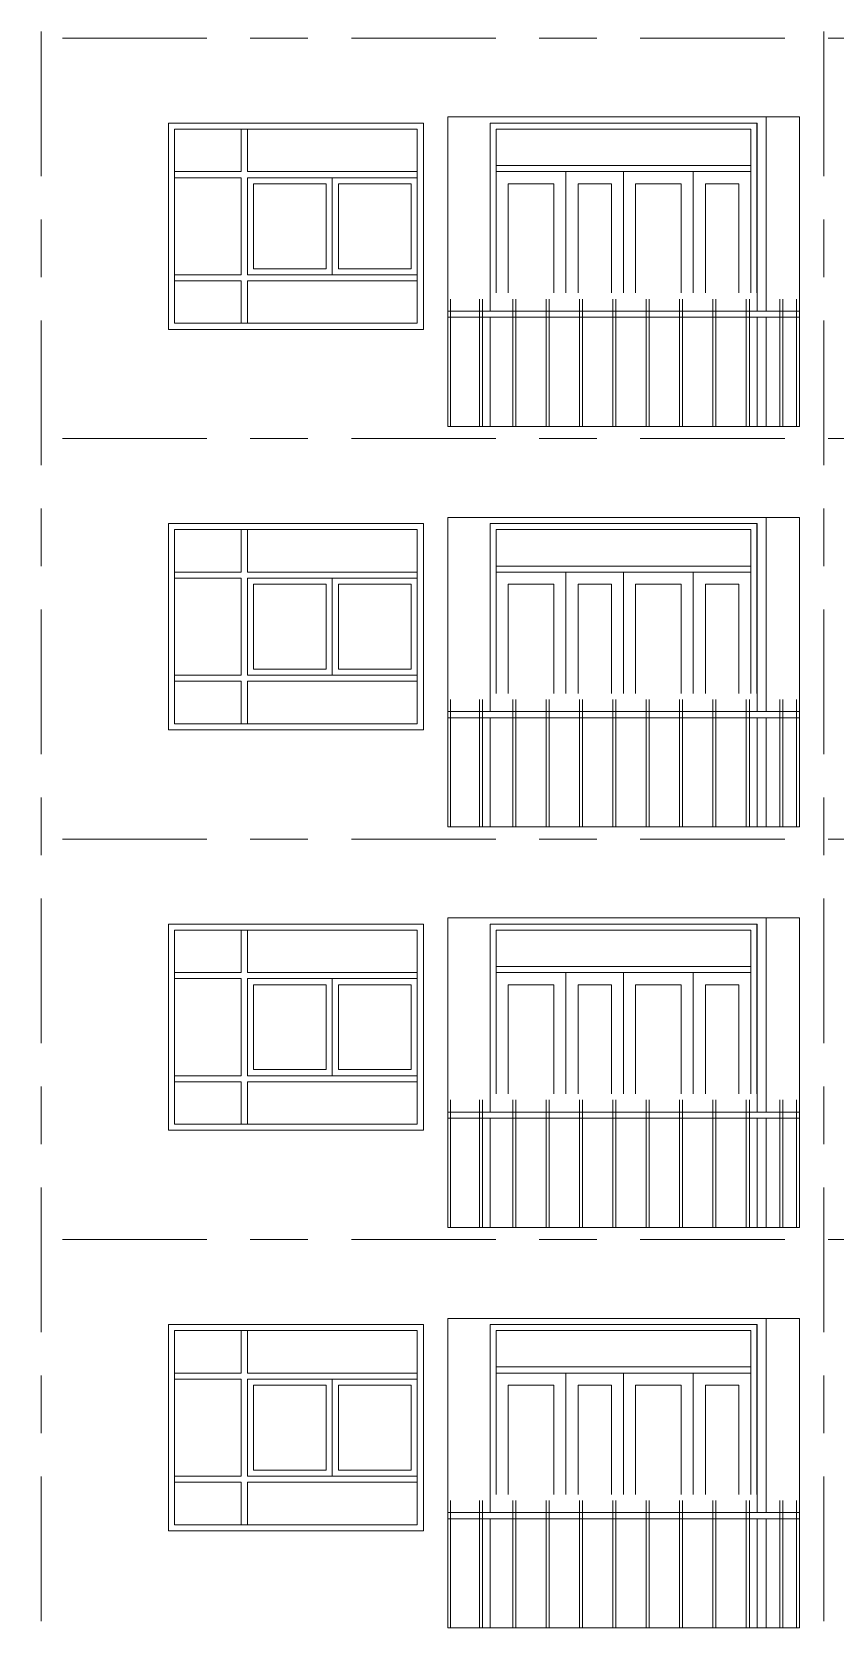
# Model space of a CAD drawing. Header units: millimetres. Extents: x -99196 to 15601, y -9661 to 93550.
# Drawn here: x -8026 to -1401, y 28550 to 41750 of the extents above; entities that cross this region are included whole.
import ezdxf

# ---------------------------------------------------------------- set-up
doc = ezdxf.new("R2010")
doc.units = ezdxf.units.MM
doc.linetypes.add('Centre', pattern=[31.75, 6.35, -4.7625, 15.875, -4.7625])
for name, color, linetype, lineweight in [('CUA', 31, 'Continuous', 9), ('NET THAY 1', 41, 'Continuous', 5), ('NET THAY 2', 55, 'Continuous', 5), ('NET-THAY', 2, 'Continuous', 9), ('TRUC', 225, 'Continuous', 5)]:
    doc.layers.add(name, color=color, linetype=linetype, lineweight=lineweight)

# ---------------------------------------------------------------- blocks, each defined once
blk = doc.blocks.new('CUA LO GIA - DB6-1834140-MẶT ĐỨNG 14-1')
at = {"layer": 'CUA'}
for p, q in [((-2051, 21200), (-4251, 21200)), ((-4251, 19800), (-4251, 21200)), ((-4201, 21150), (-4201, 19800)), ((-4201, 21150), (-2101, 21150)), ((-2101, 19800), (-2101, 21150)), ((-2051, 21200), (-2051, 19800)), ((-2101, 20850), (-4201, 20850)), ((-4201, 20850), (-4201, 20800)), ((-4201, 20800), (-2101, 20800)), ((-3626, 20800), (-4201, 20800)), ((-4201, 20800), (-4201, 19800)), ((-3626, 19800), (-3626, 20800)), ((-3151, 20800), (-3151, 19800)), ((-3151, 19800), (-3151, 20800)), ((-2576, 20800), (-2576, 19800)), ((-2101, 20800), (-2576, 20800)), ((-2101, 20800), (-2101, 20850)), ((-2101, 19800), (-2101, 20800)), ((-4101, 19800), (-4101, 20700)), ((-4101, 20700), (-3726, 20700)), ((-3726, 20700), (-3726, 19800)), ((-3526, 20700), (-3251, 20700)), ((-3526, 19800), (-3526, 20700)), ((-3251, 20700), (-3251, 19800)), ((-3051, 19800), (-3051, 20700)), ((-3051, 20700), (-2676, 20700)), ((-2676, 20700), (-2676, 19800)), ((-2476, 20700), (-2201, 20700)), ((-2476, 19800), (-2476, 20700)), ((-2201, 20700), (-2201, 19800))]:
    blk.add_line(p, q, dxfattribs=at)
blk = doc.blocks.new('X-PHONG NGU 2 - X-PHONG NGU 2_Recovery_-V112-MẶT ĐỨNG 14-1')
at = {"layer": 'CUA'}
for p, q in [((-6851, 21150), (-4851, 21150)), ((-6851, 21150), (-6851, 19550)), ((-6251, 21150), (-6301, 21150)), ((-6301, 20800), (-6301, 21150)), ((-6251, 21150), (-6251, 20800)), ((-4851, 19550), (-4851, 21150)), ((-6301, 20800), (-6851, 20800)), ((-6851, 20750), (-6851, 20800)), ((-6851, 20750), (-6301, 20750)), ((-6301, 19950), (-6301, 20750)), ((-4851, 20800), (-6251, 20800)), ((-6251, 20750), (-6251, 19950)), ((-6251, 20750), (-4851, 20750)), ((-5551, 19950), (-5551, 20750)), ((-4851, 20750), (-5551, 20750)), ((-4851, 20750), (-4851, 20800)), ((-4851, 20750), (-4851, 19950)), ((-6201, 20700), (-6201, 20000)), ((-6201, 20700), (-5601, 20700)), ((-5601, 20000), (-5601, 20700)), ((-5501, 20700), (-4901, 20700)), ((-5501, 20700), (-5501, 20000)), ((-4901, 20000), (-4901, 20700)), ((-6851, 19950), (-6301, 19950)), ((-6851, 19900), (-6851, 19950)), ((-6251, 19950), (-4851, 19950)), ((-6201, 20000), (-5601, 20000)), ((-4851, 19950), (-5551, 19950)), ((-5501, 20000), (-4901, 20000)), ((-4851, 19950), (-4851, 19900)), ((-6301, 19900), (-6851, 19900)), ((-6301, 19550), (-6301, 19900)), ((-6251, 19900), (-6251, 19550)), ((-4851, 19900), (-6251, 19900)), ((-6851, 19550), (-4851, 19550)), ((-6251, 19550), (-6301, 19550))]:
    blk.add_line(p, q, dxfattribs=at)
blk = doc.blocks.new('Railing - 25mm-V113-MẶT ĐỨNG 14-1')
at = {"layer": 'NET THAY 2'}
for p, q in [((-1864, 18700), (-1864, 19750)), ((-1839, 18700), (-1839, 19750))]:
    blk.add_line(p, q, dxfattribs=at)
blk = doc.blocks.new('Railing - 25mm-V114-MẶT ĐỨNG 14-1')
at = {"layer": 'NET THAY 2'}
blk.add_line((-1726, 18700), (-1726, 19750), dxfattribs=at)
blk = doc.blocks.new('Railing - 25mm-V115-MẶT ĐỨNG 14-1')
at = {"layer": 'NET THAY 2'}
blk.add_line((-4577, 18700), (-4577, 19750), dxfattribs=at)
blk = doc.blocks.new('Railing - Railing-1914996-MẶT ĐỨNG 14-1')
for name, p in [('Railing - 25mm-V115-MẶT ĐỨNG 14-1', (0, 3300)), ('Railing - 25mm-V113-MẶT ĐỨNG 14-1', (-2475, 3300)), ('Railing - 25mm-V113-MẶT ĐỨNG 14-1', (-2200, 3300)), ('Railing - 25mm-V113-MẶT ĐỨNG 14-1', (-1925, 3300)), ('Railing - 25mm-V113-MẶT ĐỨNG 14-1', (-1650, 3300)), ('Railing - 25mm-V113-MẶT ĐỨNG 14-1', (-1375, 3300)), ('Railing - 25mm-V113-MẶT ĐỨNG 14-1', (-1100, 3300)), ('Railing - 25mm-V113-MẶT ĐỨNG 14-1', (-825, 3300)), ('Railing - 25mm-V113-MẶT ĐỨNG 14-1', (-550, 3300)), ('Railing - 25mm-V113-MẶT ĐỨNG 14-1', (-275, 3300)), ('Railing - 25mm-V113-MẶT ĐỨNG 14-1', (0, 3300)), ('Railing - 25mm-V114-MẶT ĐỨNG 14-1', (0, 3300))]:
    blk.add_blockref(name, p)
blk = doc.blocks.new('Top Rail Type - Top Rail_Internal_-1914997-MẶT ĐỨNG 14-1')
at = {"layer": 'NET THAY 1'}
for p, q in [((-1701, 22950), (-4601, 22950)), ((-1701, 22900), (-4601, 22900))]:
    blk.add_line(p, q, dxfattribs=at)
blk = doc.blocks.new('A$C677B3655')
at = {"layer": 'NET-THAY'}
for p, q in [((-15028, 2650), (-17928, 2650)), ((-17928, 100), (-17928, 2650)), ((-15303, 2650), (-15303, 1050)), ((-15028, 100), (-15028, 2650)), ((-20228, 900), (-20228, 2600)), ((-20228, 2600), (-18128, 2600)), ((-18128, 2600), (-18128, 900)), ((-17578, 1050), (-17578, 2600)), ((-17578, 2600), (-15378, 2600)), ((-15378, 2600), (-15378, 1050)), ((-17578, 100), (-17578, 1000)), ((-15378, 1000), (-15378, 100)), ((-15303, 1000), (-15303, 100)), ((-18128, 900), (-20228, 900)), ((-15028, 100), (-17928, 100))]:
    blk.add_line(p, q, dxfattribs=at)
at = {"layer": 'CUA'}
for name in ['X-PHONG NGU 2 - X-PHONG NGU 2_Recovery_-V112-MẶT ĐỨNG 14-1', 'CUA LO GIA - DB6-1834140-MẶT ĐỨNG 14-1']:
    blk.add_blockref(name, (-13328, -18600), dxfattribs=at)
at = {"layer": 'NET THAY 1'}
for name in ['Railing - Railing-1914996-MẶT ĐỨNG 14-1', 'Top Rail Type - Top Rail_Internal_-1914997-MẶT ĐỨNG 14-1']:
    blk.add_blockref(name, (-13328, -21900), dxfattribs=at)

msp = doc.modelspace()

# ---------------------------------------------------------------- linework, layer by layer
at = {"layer": 'TRUC', "linetype": 'Centre', "ltscale": 75}
for p, q in [((-7950.5, -5514.5), (-7950.5, 91838.4)), ((-1500.5, -5514.5), (-1500.5, 91838.4)), ((-99096.4, 41700), (15600.6, 41700)), ((-99096.4, 38400), (15600.6, 38400)), ((-99096.4, 35100), (15600.6, 35100)), ((-99096.4, 31800), (15600.6, 31800))]:
    msp.add_line(p, q, dxfattribs=at)

# ---------------------------------------------------------------- block references
at = {"layer": 'NET-THAY'}
for p in [(13327.7, 38400), (13327.7, 35100), (13327.7, 31800), (13327.7, 28500)]:
    msp.add_blockref('A$C677B3655', p, dxfattribs=at)

doc.saveas('drawing.dxf')
